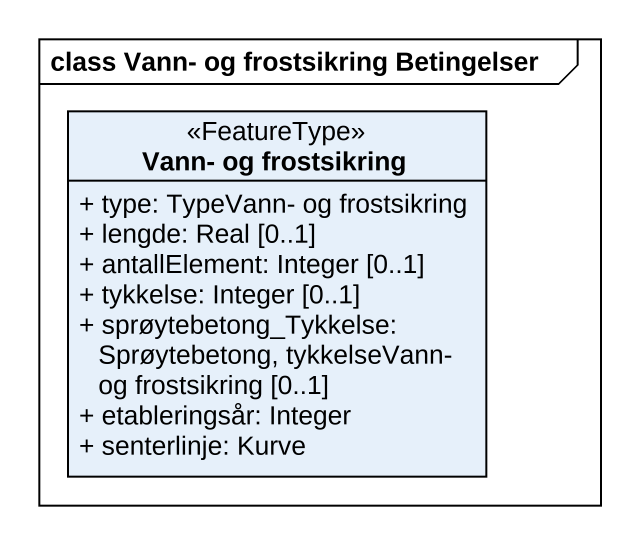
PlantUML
@startuml
mainframe class Vann- og frostsikring Betingelser
hide circle
hide empty members
skinparam classAttributeIconSize 0
class "Vann- og frostsikring" as Vann_og_frostsikring <<FeatureType>> {
  + type: TypeVann- og frostsikring
  + lengde: Real [0..1]
  + antallElement: Integer [0..1]
  + tykkelse: Integer [0..1]
  + sprøytebetong_Tykkelse: Sprøytebetong, tykkelseVann- og frostsikring [0..1]
  + etableringsår: Integer
  + senterlinje: Kurve
}
@enduml
